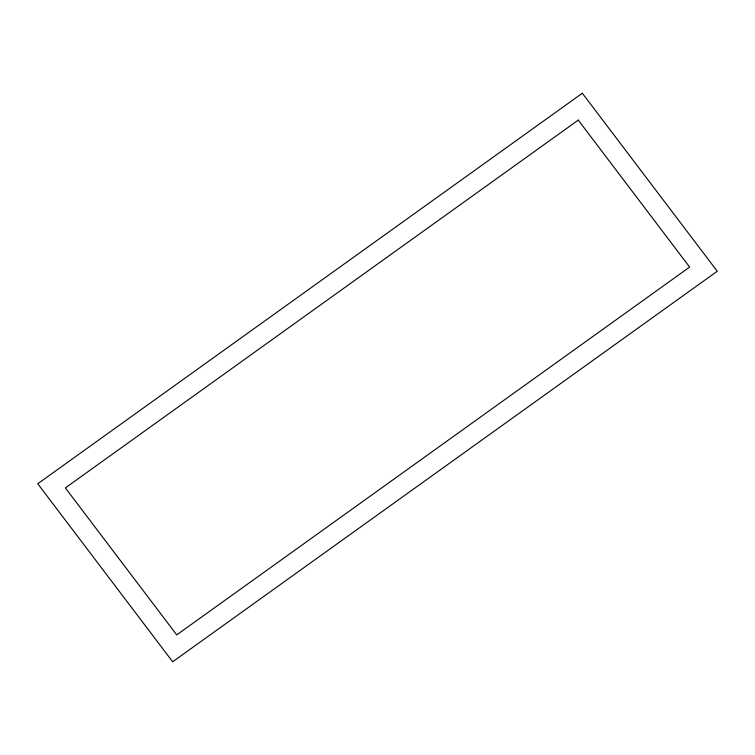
<?xml version="1.0" encoding="UTF-8"?>
<svg xmlns="http://www.w3.org/2000/svg" width="755" height="755" viewBox="0 0 755 755"><rect width="100%" height="100%" fill="white"/><g stroke="black" fill="none" stroke-linecap="round" stroke-linejoin="round"><path stroke-width="1.13" d="M582.332 93.224L37.75 483.747L172.668 661.776L717.25 271.253L582.332 93.224M578.264 120.111L65.364 487.919L176.736 634.889L689.636 267.081L578.264 120.111"/></g></svg>
